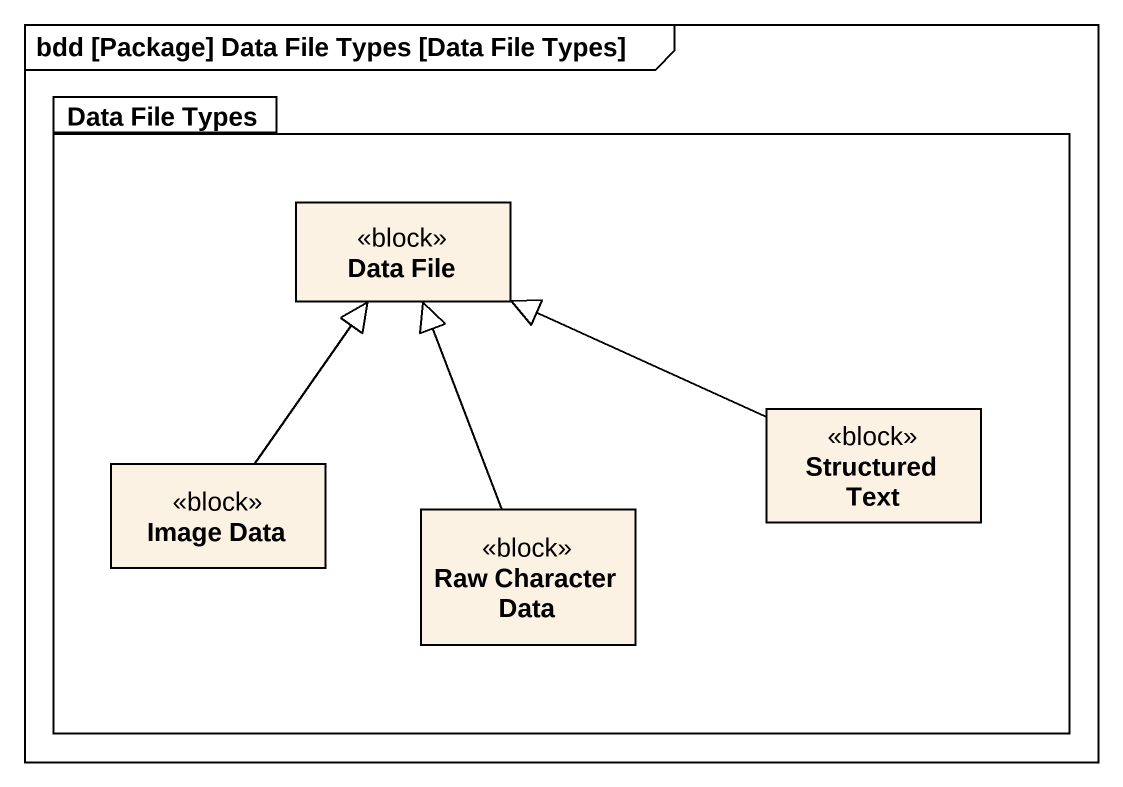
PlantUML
@startuml
mainframe bdd [Package] Data File Types [Data File Types]
hide circle
hide empty members
package "Data File Types" as Data_File_Types {
  class "Data File" as Data_File <<block>>
  class "Structured Text" as Structured_Text <<block>>
  class "Image Data" as Image_Data <<block>>
  class "Raw Character Data" as Raw_Character_Data <<block>>
}
Structured_Text -left-|> Data_File
Image_Data -up-|> Data_File
Raw_Character_Data -up-|> Data_File
@enduml
